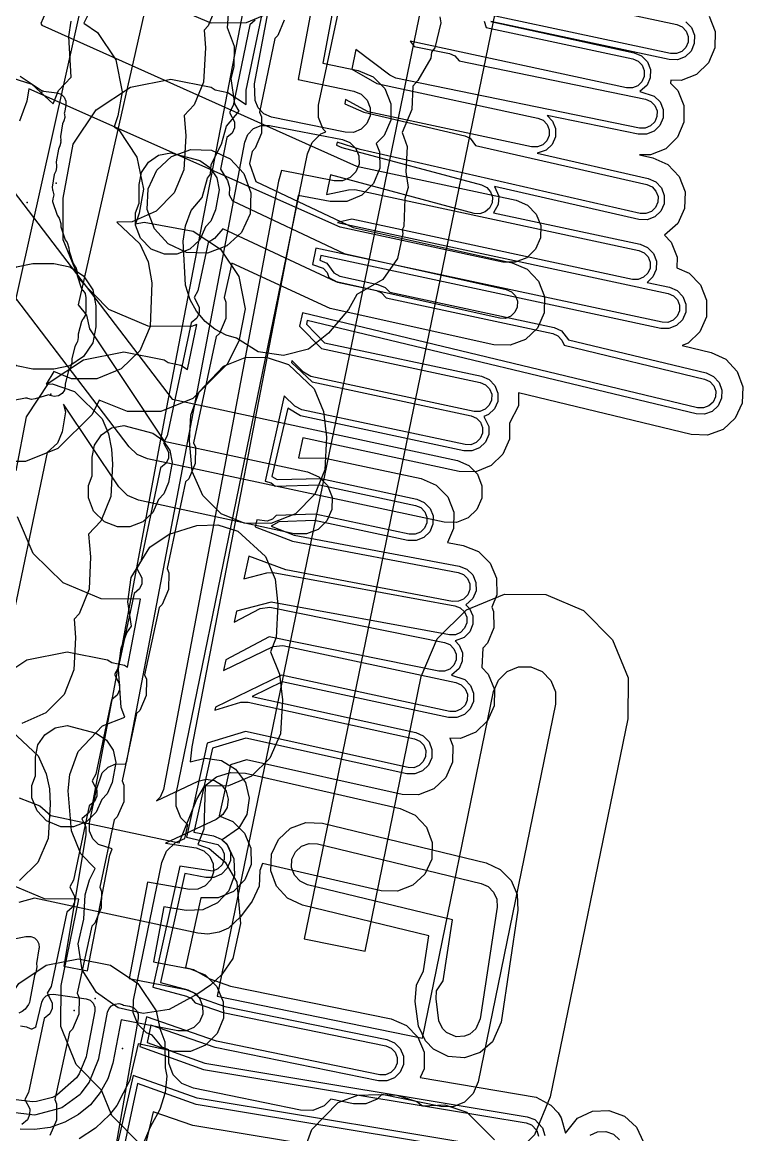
# Model space of a CAD drawing. Header units: metres. Extents: x 3158 to 3711, y 9867 to 11440.
# Drawn here: x 3373.3 to 3407.5, y 10720.9 to 10773.7 of the extents above; entities that cross this region are included whole.
import ezdxf

# ---------------------------------------------------------------- set-up
doc = ezdxf.new("R2010")
doc.units = ezdxf.units.M
for name, color, linetype in [('AI_GREENING_EXCLUSIONS', 1, 'Continuous'), ('AI_GREENING_LAWN', 82, 'Continuous'), ('AI_GREENING_REJECTED', 6, 'Continuous')]:
    doc.layers.add(name, color=color, linetype=linetype)

msp = doc.modelspace()

# ---------------------------------------------------------------- linework, layer by layer
at = {"layer": 'AI_GREENING_EXCLUSIONS'}
for points in [[(3391.779, 10794.324), (3387.534, 10771.726), (3389.206, 10771.378), (3389.924, 10771.074), (3390.471, 10770.517), (3390.764, 10769.794), (3390.757, 10769.013), (3390.452, 10768.295), (3390.065, 10767.914), (3390.231, 10767.518), (3390.235, 10766.738), (3389.94, 10766.016), (3389.391, 10765.461), (3388.671, 10765.159), (3387.891, 10765.155), (3386.371, 10765.45), (3381.321, 10739.273), (3381.236, 10738.563), (3381.956, 10738.741), (3382.728, 10738.625), (3383.396, 10738.221), (3383.859, 10737.593), (3384.047, 10736.836), (3383.93, 10736.064), (3383.527, 10735.396), (3382.765, 10734.87), (3382.982, 10734.67), (3383.31, 10733.962), (3383.341, 10733.182), (3383.072, 10732.449), (3382.543, 10731.876), (3381.834, 10731.548), (3381.054, 10731.517), (3379.989, 10731.685), (3379.503, 10729.078), (3381.233, 10728.749), (3381.955, 10728.454), (3382.51, 10727.905), (3382.812, 10727.185), (3382.815, 10726.405), (3382.52, 10725.682), (3381.971, 10725.128), (3381.251, 10724.826), (3380.471, 10724.822), (3378.768, 10725.185), (3378.366, 10723.426), (3377.761, 10722.252), (3377.418, 10721.815), (3376.749, 10721.181), (3375.978, 10720.683)], [(3390.796, 10794.606), (3386.37, 10770.946), (3389.002, 10770.399), (3389.361, 10770.247), (3389.635, 10769.969), (3389.781, 10769.607), (3389.778, 10769.217), (3389.625, 10768.858), (3389.347, 10768.584), (3388.985, 10768.438), (3388.595, 10768.441), (3385.104, 10769.167), (3384.744, 10769.319), (3384.471, 10769.597), (3384.325, 10769.959), (3384.296, 10770.741), (3388.833, 10794.776)], [(3385.294, 10782.22), (3380.1, 10755.302), (3376.595, 10736.526), (3376.457, 10736.176), (3376.105, 10735.858), (3376.284, 10735.483), (3376.294, 10735.098), (3375.24, 10728.87), (3376.377, 10728.654), (3377.426, 10734.146), (3377.544, 10734.439), (3376.893, 10734.643), (3376.615, 10734.921), (3376.465, 10735.284), (3376.467, 10735.677), (3376.789, 10737.252), (3376.789, 10737.252), (3377.072, 10738.044), (3377.348, 10738.32), (3377.709, 10738.47), (3378.18, 10738.453), (3378.239, 10738.598), (3383.827, 10767.981), (3383.975, 10768.342), (3384.25, 10768.619), (3384.609, 10768.77), (3385, 10768.772), (3388.462, 10768.1), (3388.823, 10767.953), (3389.1, 10767.678), (3389.251, 10767.318), (3389.253, 10766.928), (3389.106, 10766.567), (3388.831, 10766.29), (3388.471, 10766.139), (3388.081, 10766.137), (3385.579, 10766.632), (3385.432, 10766.13), (3379.969, 10737.258), (3379.822, 10736.897), (3379.65, 10736.722), (3381.624, 10737.649), (3382.003, 10737.742), (3382.388, 10737.684), (3382.722, 10737.482), (3382.954, 10737.168), (3383.048, 10736.79), (3382.989, 10736.404), (3382.788, 10736.07), (3382.474, 10735.838), (3380.068, 10734.709), (3381.521, 10734.48), (3381.887, 10734.346), (3382.174, 10734.081), (3382.337, 10733.727), (3382.353, 10733.337), (3382.218, 10732.971), (3381.954, 10732.684), (3381.6, 10732.52), (3381.21, 10732.505), (3379.217, 10732.863), (3378.342, 10728.281), (3381.042, 10727.767), (3381.404, 10727.62), (3381.681, 10727.345), (3381.832, 10726.985), (3381.834, 10726.595), (3381.686, 10726.234), (3381.411, 10725.957), (3381.052, 10725.806), (3380.661, 10725.804), (3377.968, 10726.327), (3377.57, 10724.265), (3377.335, 10723.53), (3376.974, 10722.869), (3376.504, 10722.297), (3375.941, 10721.825), (3375.299, 10721.462), (3374.596, 10721.222), (3373.847, 10721.116), (3373.17, 10721.14)], [(3372.084, 10756.592), (3377.382, 10780.301)], [(3380.305, 10779.625), (3375.929, 10760.256), (3376.315, 10759.772), (3376.46, 10759.123), (3380.014, 10753.784), (3386.812, 10752.326), (3387.349, 10752.094), (3387.757, 10751.674), (3387.973, 10751.13), (3387.964, 10750.545), (3387.732, 10750.007), (3387.312, 10749.6), (3386.768, 10749.384), (3386.183, 10749.393), (3378.789, 10750.979), (3378.26, 10751.205), (3377.855, 10751.614), (3375.237, 10755.546), (3375.325, 10755.176), (3375.172, 10754.227), (3374.942, 10753.689), (3374.45, 10753.249), (3370.613, 10734.901)], [(3393.13, 10778.951), (3382.519, 10727.444), (3392.264, 10725.447), (3395.638, 10741.91), (3395.865, 10742.45), (3396.281, 10742.861), (3396.823, 10743.082), (3397.409, 10743.078), (3397.948, 10742.851), (3398.36, 10742.435), (3398.58, 10741.893), (3398.577, 10741.308), (3394.902, 10723.375), (3394.674, 10722.836), (3394.258, 10722.424), (3393.716, 10722.203), (3393.131, 10722.207), (3390.336, 10722.78), (3390.113, 10722.559), (3389.571, 10722.339), (3388.985, 10722.342), (3387.915, 10722.561), (3387.597, 10722.248), (3387.055, 10722.027), (3386.47, 10722.031), (3381.392, 10723.074), (3380.853, 10723.302), (3380.441, 10723.718), (3380.221, 10724.26), (3380.235, 10724.896), (3379.906, 10725.034), (3379.436, 10725.596), (3379.436, 10725.596), (3379.172, 10725.707), (3378.761, 10726.124), (3378.541, 10726.666), (3378.545, 10727.252), (3379.896, 10733.796), (3380.124, 10734.335), (3380.541, 10734.746), (3380.994, 10734.93), (3381.128, 10735.582), (3380.797, 10735.916), (3380.576, 10736.458), (3380.579, 10737.043), (3386.802, 10767.421), (3387.03, 10767.961), (3387.447, 10768.372), (3387.675, 10768.464), (3387.544, 10768.598), (3387.325, 10769.14), (3387.33, 10769.726), (3389.277, 10778.838)], [(3372.984, 10752.375), (3373.469, 10754.94), (3374.552, 10756.562), (3376.175, 10757.646), (3378.088, 10758.027), (3380.001, 10757.646), (3380.201, 10757.513), (3380.803, 10757.393), (3381.119, 10757.183), (3381.558, 10759.316), (3381.303, 10759.226), (3379.246, 10759.242), (3377.377, 10760.04), (3375.983, 10761.454), (3375.212, 10763.338), (3375.212, 10765.317), (3375.697, 10767.882), (3376.781, 10769.504), (3378.403, 10770.588), (3380.316, 10770.968), (3382.23, 10770.588), (3382.429, 10770.455), (3383.032, 10770.335), (3383.898, 10769.756), (3383.904, 10770.438), (3385.459, 10777.915)], [(3396.348, 10777.238), (3386.652, 10730.17), (3389.538, 10729.578), (3392.209, 10742.613), (3392.966, 10744.411), (3394.354, 10745.782), (3396.161, 10746.518), (3398.111, 10746.507), (3399.909, 10745.75), (3401.281, 10744.363), (3402.017, 10742.556), (3402.006, 10740.605), (3398.33, 10722.672), (3397.573, 10720.874), (3396.186, 10719.503)], [(3391.769, 10776.248), (3404.332, 10773.553), (3404.583, 10773.444), (3404.773, 10773.248), (3404.874, 10772.995), (3404.87, 10772.722), (3404.761, 10772.471), (3404.565, 10772.281), (3404.312, 10772.18), (3404.039, 10772.184), (3391.431, 10774.888)], [(3376.53, 10774.286), (3376.2, 10773.617), (3376.849, 10773.184), (3377.716, 10771.886), (3378.02, 10770.355), (3377.815, 10769.23), (3377.637, 10768.707), (3377.85, 10768.564), (3378.717, 10767.267), (3379.022, 10765.736), (3378.817, 10764.611), (3378.641, 10764.091), (3379.059, 10764.174), (3381.384, 10763.758), (3382.681, 10762.891), (3383.548, 10761.593), (3383.853, 10760.062), (3383.548, 10758.531), (3383.004, 10757.435), (3381.37, 10755.811), (3379.847, 10755.191), (3378.264, 10755.191), (3376.916, 10755.738), (3376.59, 10755.057), (3374.956, 10753.434), (3373.434, 10752.814), (3371.85, 10752.814)], [(3385.343, 10774.241), (3383.898, 10773.636), (3382.237, 10773.621), (3380.651, 10774.284)], [(3393.091, 10773.914), (3393.138, 10773.63), (3392.843, 10772.446), (3392.693, 10772.249), (3392.659, 10771.956), (3392.048, 10770.9), (3391.802, 10770.625), (3391.756, 10769.531), (3391.296, 10768.438), (3391.545, 10767.765), (3391.479, 10766.566), (3391.577, 10765.826), (3391.428, 10765.303), (3391.383, 10763.976), (3391.296, 10763.809), (3391.331, 10763.641), (3391.083, 10762.447), (3390.38, 10761.45), (3389.145, 10760.747), (3388.753, 10760.039), (3387.808, 10758.911), (3386.85, 10758.155), (3385.671, 10757.843), (3384.465, 10758.026), (3383.433, 10758.672), (3382.956, 10758.813), (3382.413, 10759.099), (3381.96, 10759.459), (3381.536, 10759.954), (3381.238, 10760.487), (3381.021, 10761.186), (3380.906, 10763.276), (3380.906, 10763.276), (3381.023, 10764.003), (3381.284, 10764.727), (3381.806, 10765.346), (3382.058, 10766.273), (3382.204, 10766.456), (3382.231, 10766.909), (3382.723, 10767.882), (3382.972, 10768.73), (3383.566, 10769.444), (3383.355, 10769.786), (3383.179, 10770.993), (3383.33, 10771.548), (3383.342, 10772.507), (3383.01, 10773.395), (3383.094, 10774.499)], [(3372.777, 10771.024), (3373.725, 10770.723), (3374.748, 10769.8), (3374.998, 10770.429), (3375.595, 10771.058), (3375.48, 10772.994), (3375.597, 10773.721)], [(3374.379, 10774.116), (3374.155, 10773.612), (3374.208, 10773.52), (3389.135, 10766.84), (3396.713, 10765.215), (3397.25, 10764.983), (3397.658, 10764.563), (3397.874, 10764.019), (3397.865, 10763.434), (3397.633, 10762.896), (3397.213, 10762.489), (3396.669, 10762.273), (3396.084, 10762.282), (3388.351, 10763.94), (3373.589, 10770.51), (3373.489, 10769.919), (3373.143, 10768.966)], [(3382.286, 10773.959), (3382.093, 10773.496), (3381.911, 10773.292), (3381.974, 10772.449), (3381.88, 10770.823), (3381.427, 10769.739), (3380.951, 10769.242), (3381.036, 10768.282), (3380.942, 10766.656), (3380.489, 10765.572), (3379.634, 10764.695), (3378.483, 10764.197), (3377.766, 10764.18), (3378.86, 10763.144), (3379.246, 10762.288), (3379.428, 10761.299), (3379.346, 10759.226), (3378.848, 10758.075), (3377.971, 10757.22), (3376.806, 10756.75), (3375.618, 10756.75), (3374.77, 10757.088), (3374.412, 10756.491), (3374.698, 10756.499), (3375.748, 10756.147), (3377.058, 10754.842), (3377.358, 10754.133), (3377.513, 10753.413), (3377.552, 10752.696), (3377.475, 10751.152), (3377.005, 10749.986), (3376.413, 10749.373), (3376.519, 10748.299), (3376.442, 10746.755), (3375.972, 10745.589), (3375.737, 10745.332), (3375.803, 10744.473), (3375.725, 10742.928), (3375.255, 10741.763), (3374.4, 10740.886), (3373.25, 10740.388)], [(3384.325, 10773.763), (3384.065, 10773.543), (3383.288, 10769.707), (3383.112, 10769.385), (3383.348, 10768.933), (3383.347, 10768.66), (3383.241, 10768.408), (3382.981, 10768.188), (3382.679, 10766.698), (3383.006, 10766.152), (3383.101, 10765.828), (3383.087, 10765.479), (3383.256, 10765.19), (3388.547, 10762.694), (3396.232, 10760.986), (3396.482, 10760.876), (3396.67, 10760.678), (3396.769, 10760.424), (3396.763, 10760.15), (3396.653, 10759.901), (3396.456, 10759.712), (3396.201, 10759.613), (3395.928, 10759.619), (3388.167, 10761.344), (3382.783, 10763.865), (3382.399, 10763.402), (3382.094, 10763.213), (3381.611, 10760.924), (3381.432, 10760.603), (3381.663, 10760.149), (3381.66, 10759.876), (3381.553, 10759.625), (3381.29, 10759.407), (3380.156, 10754.034), (3379.976, 10753.713), (3380.208, 10753.259), (3380.205, 10752.986), (3380.098, 10752.735), (3379.835, 10752.518), (3378.896, 10748.069), (3378.717, 10747.748), (3378.949, 10747.295), (3378.945, 10747.022), (3378.838, 10746.77), (3378.576, 10746.553), (3377.831, 10743.03), (3377.652, 10742.709), (3377.884, 10742.255), (3377.881, 10741.982), (3377.774, 10741.731), (3377.511, 10741.513), (3376.767, 10737.99), (3376.588, 10737.669), (3376.82, 10737.215), (3376.817, 10736.942), (3376.709, 10736.691), (3376.447, 10736.473), (3375.703, 10732.95), (3375.524, 10732.629), (3375.756, 10732.176), (3375.752, 10731.903), (3375.645, 10731.652), (3375.383, 10731.434), (3374.638, 10727.911), (3374.459, 10727.59), (3374.691, 10727.136), (3374.688, 10726.863), (3374.581, 10726.612), (3374.318, 10726.394), (3373.574, 10722.871), (3373.395, 10722.55), (3373.627, 10722.096), (3373.624, 10721.823), (3373.516, 10721.572), (3373.254, 10721.355)], [(3385.705, 10773.757), (3385.404, 10773.037), (3385.26, 10772.894), (3384.538, 10769.391), (3384.624, 10769.182), (3384.621, 10768.402), (3384.32, 10767.682), (3384.176, 10767.539), (3384.06, 10766.965), (3384.364, 10766.105), (3388.971, 10763.932), (3396.514, 10762.255), (3397.228, 10761.94), (3397.767, 10761.376), (3398.05, 10760.649), (3398.032, 10759.868), (3397.717, 10759.154), (3397.153, 10758.615), (3396.426, 10758.333), (3395.646, 10758.35), (3387.885, 10760.075), (3383.214, 10762.225), (3382.858, 10760.597), (3382.941, 10760.388), (3382.932, 10759.608), (3382.625, 10758.89), (3382.48, 10758.748), (3381.402, 10753.707), (3381.486, 10753.498), (3381.477, 10752.718), (3381.17, 10752), (3381.025, 10751.858), (3380.143, 10747.742), (3380.227, 10747.533), (3380.217, 10746.753), (3379.91, 10746.035), (3379.765, 10745.894), (3379.078, 10742.703), (3379.162, 10742.494), (3379.153, 10741.713), (3378.846, 10740.996), (3378.701, 10740.854), (3378.014, 10737.663), (3378.098, 10737.454), (3378.089, 10736.674), (3377.782, 10735.956), (3377.636, 10735.814), (3376.95, 10732.623), (3377.033, 10732.414), (3377.024, 10731.634), (3376.717, 10730.917), (3376.572, 10730.775), (3375.885, 10727.584), (3375.969, 10727.375), (3375.96, 10726.594), (3375.653, 10725.877), (3375.508, 10725.735), (3374.821, 10722.544), (3374.905, 10722.335), (3374.896, 10721.555), (3374.589, 10720.837)], [(3395.185, 10773.71), (3395.289, 10773.419), (3402.243, 10771.927), (3402.493, 10771.819), (3402.684, 10771.623), (3402.784, 10771.369), (3402.78, 10771.096), (3402.672, 10770.845), (3402.476, 10770.655), (3402.222, 10770.554), (3401.949, 10770.558), (3391.676, 10772.762), (3391.862, 10772.515), (3393.546, 10772.175), (3393.798, 10772.07), (3394.011, 10771.827), (3402.845, 10770.017), (3403.097, 10769.911), (3403.289, 10769.716), (3403.392, 10769.463), (3403.39, 10769.19), (3403.284, 10768.939), (3403.09, 10768.747), (3402.837, 10768.644), (3402.564, 10768.645), (3390.993, 10771.017), (3390.709, 10771.146), (3389.095, 10772.377), (3388.908, 10771.443), (3390.093, 10770.759), (3397.737, 10769.119), (3397.988, 10769.011), (3398.178, 10768.815), (3398.279, 10768.561), (3398.275, 10768.288), (3398.167, 10768.037), (3397.971, 10767.847), (3397.717, 10767.746), (3397.444, 10767.75), (3389.691, 10769.413), (3388.618, 10769.994), (3388.578, 10769.792), (3389.487, 10769.396), (3394.28, 10768.277), (3394.529, 10768.164), (3394.772, 10767.815), (3402.907, 10765.959), (3403.157, 10765.847), (3403.344, 10765.649), (3403.442, 10765.394), (3403.434, 10765.121), (3403.322, 10764.871), (3403.124, 10764.684), (3402.869, 10764.586), (3402.596, 10764.594), (3389.312, 10767.625), (3388.214, 10767.976), (3388.185, 10767.831), (3388.438, 10767.718), (3395.072, 10765.949), (3395.317, 10765.828), (3395.497, 10765.623), (3395.585, 10765.365), (3395.568, 10765.092), (3395.447, 10764.847), (3395.242, 10764.667), (3394.983, 10764.579), (3394.711, 10764.596), (3387.903, 10766.424), (3387.715, 10765.483), (3388.759, 10765.719), (3389.06, 10765.721), (3402.525, 10762.833), (3402.776, 10762.724), (3402.966, 10762.528), (3403.066, 10762.275), (3403.062, 10762.001), (3402.954, 10761.751), (3402.758, 10761.56), (3402.504, 10761.46), (3402.231, 10761.464), (3388.917, 10764.32), (3388.227, 10764.164), (3403.926, 10760.797), (3404.176, 10760.688), (3404.366, 10760.492), (3404.467, 10760.238), (3404.463, 10759.965), (3404.355, 10759.715), (3404.159, 10759.524), (3403.905, 10759.424), (3403.632, 10759.428), (3387.208, 10762.951), (3387.05, 10762.161), (3387.55, 10761.988), (3387.735, 10761.787), (3387.82, 10761.558), (3388.237, 10761.328), (3390.076, 10760.934), (3390.327, 10760.826), (3390.535, 10760.586), (3398.442, 10758.889), (3398.693, 10758.781), (3398.883, 10758.585), (3398.98, 10758.343), (3405.649, 10756.733), (3405.897, 10756.618), (3406.082, 10756.417), (3406.176, 10756.161), (3406.165, 10755.888), (3406.05, 10755.64), (3405.849, 10755.455), (3405.593, 10755.361), (3405.32, 10755.372), (3386.567, 10759.871), (3386.428, 10759.238), (3387.47, 10758.185), (3395.005, 10756.569), (3395.256, 10756.46), (3395.446, 10756.264), (3395.547, 10756.01), (3395.543, 10755.737), (3395.434, 10755.487), (3395.238, 10755.296), (3394.985, 10755.196), (3394.711, 10755.2), (3386.973, 10756.86), (3386.622, 10757.052), (3386.069, 10757.611), (3386.048, 10757.52), (3387.028, 10756.607), (3394.577, 10754.988), (3394.828, 10754.88), (3395.018, 10754.684), (3395.119, 10754.43), (3395.115, 10754.157), (3395.007, 10753.906), (3394.811, 10753.716), (3394.557, 10753.615), (3394.284, 10753.619), (3386.545, 10755.279), (3386.215, 10755.451), (3385.698, 10755.933), (3384.804, 10751.88), (3385.081, 10751.807), (3385.272, 10751.655), (3387.377, 10751.715), (3391.93, 10750.739), (3392.181, 10750.631), (3392.371, 10750.435), (3392.472, 10750.181), (3392.467, 10749.908), (3392.359, 10749.657), (3392.163, 10749.467), (3391.909, 10749.366), (3391.636, 10749.37), (3387.17, 10750.328), (3385.327, 10750.256), (3385.148, 10750.089), (3384.892, 10749.994), (3384.401, 10750.055), (3384.326, 10749.715), (3386.097, 10749.04), (3393.953, 10747.558), (3394.206, 10747.456), (3394.401, 10747.265), (3394.508, 10747.013), (3394.511, 10746.74), (3394.409, 10746.487), (3394.218, 10746.292), (3393.966, 10746.185), (3393.693, 10746.182), (3385.777, 10747.676), (3384.021, 10748.333), (3383.783, 10747.251), (3384.877, 10747.539), (3385.181, 10747.55), (3393.803, 10745.971), (3394.057, 10745.871), (3394.253, 10745.68), (3394.361, 10745.43), (3394.365, 10745.157), (3394.265, 10744.903), (3394.074, 10744.707), (3393.824, 10744.598), (3393.551, 10744.594), (3385.082, 10746.145), (3383.444, 10745.714), (3383.329, 10745.196), (3384.561, 10745.848), (3385.028, 10745.915), (3393.312, 10744.236), (3393.564, 10744.131), (3393.757, 10743.937), (3393.86, 10743.684), (3393.859, 10743.411), (3393.754, 10743.159), (3393.56, 10742.967), (3393.307, 10742.863), (3393.034, 10742.864), (3384.995, 10744.494), (3382.934, 10743.402), (3382.824, 10742.906), (3385.179, 10744.041), (3385.63, 10744.095), (3393.854, 10742.332), (3394.104, 10742.224), (3394.295, 10742.028), (3394.395, 10741.774), (3394.391, 10741.501), (3394.283, 10741.25), (3394.087, 10741.06), (3393.833, 10740.959), (3393.56, 10740.963), (3385.571, 10742.676), (3382.44, 10741.167), (3382.409, 10741.026), (3383.644, 10741.394), (3383.995, 10741.406), (3391.882, 10739.661), (3392.132, 10739.551), (3392.321, 10739.354), (3392.42, 10739.1), (3392.414, 10738.826), (3392.304, 10738.576), (3392.107, 10738.387), (3391.852, 10738.288), (3391.579, 10738.294), (3383.87, 10740), (3382.051, 10739.459), (3381.059, 10734.991), (3382.552, 10734.651), (3382.747, 10734.459), (3382.853, 10734.207), (3382.855, 10733.934), (3382.752, 10733.681), (3382.56, 10733.487), (3382.309, 10733.38), (3380.755, 10733.624), (3379.477, 10727.877), (3381.059, 10727.455), (3381.304, 10727.334), (3381.476, 10727.138), (3382.812, 10726.672), (3390.519, 10725.092), (3390.771, 10724.986), (3390.963, 10724.792), (3391.066, 10724.539), (3391.065, 10724.266), (3390.959, 10724.014), (3390.764, 10723.822), (3390.511, 10723.719), (3390.238, 10723.721), (3382.485, 10725.31), (3379.163, 10726.463), (3378.851, 10725.063), (3381.868, 10723.97), (3397.184, 10721.431), (3397.44, 10721.334), (3397.69, 10721.066), (3397.767, 10720.804)], [(3404.753, 10773.691), (3405.025, 10773.411), (3405.169, 10773.049), (3405.163, 10772.659), (3405.008, 10772.3), (3404.728, 10772.029), (3404.366, 10771.885), (3403.976, 10771.891), (3395.504, 10773.708), (3402.305, 10772.22), (3402.664, 10772.066), (3402.935, 10771.786), (3403.079, 10771.423), (3403.073, 10771.033), (3402.919, 10770.675), (3402.576, 10770.378), (3403.265, 10770.159), (3403.539, 10769.882), (3403.687, 10769.52), (3403.684, 10769.13), (3403.533, 10768.771), (3403.255, 10768.496), (3402.894, 10768.349), (3402.504, 10768.351), (3398.178, 10769.238), (3398.43, 10768.978), (3398.574, 10768.615), (3398.568, 10768.225), (3398.414, 10767.867), (3398.134, 10767.595), (3397.712, 10767.452), (3402.974, 10766.251), (3403.33, 10766.092), (3403.598, 10765.808), (3403.737, 10765.444), (3403.726, 10765.054), (3403.567, 10764.698), (3403.284, 10764.43), (3402.919, 10764.291), (3402.529, 10764.301), (3395.676, 10765.865), (3395.883, 10765.404), (3395.858, 10765.015), (3395.632, 10764.618), (3402.588, 10763.126), (3402.946, 10762.971), (3403.218, 10762.691), (3403.362, 10762.329), (3403.356, 10761.939), (3403.201, 10761.58), (3402.93, 10761.317), (3403.988, 10761.09), (3404.347, 10760.935), (3404.618, 10760.655), (3404.762, 10760.293), (3404.756, 10759.902), (3404.602, 10759.544), (3404.322, 10759.272), (3403.959, 10759.129), (3403.569, 10759.134), (3387.442, 10762.594), (3387.399, 10762.38), (3387.725, 10762.231), (3388.055, 10761.771), (3388.343, 10761.612), (3390.139, 10761.227), (3390.497, 10761.073), (3390.708, 10760.855), (3398.505, 10759.183), (3398.864, 10759.028), (3399.194, 10758.6), (3405.719, 10757.024), (3406.073, 10756.861), (3406.338, 10756.574), (3406.472, 10756.207), (3406.456, 10755.818), (3406.293, 10755.463), (3406.006, 10755.199), (3405.64, 10755.064), (3405.25, 10755.08), (3386.794, 10759.508), (3386.756, 10759.333), (3387.621, 10758.459), (3395.068, 10756.862), (3395.426, 10756.707), (3395.698, 10756.427), (3395.842, 10756.065), (3395.836, 10755.674), (3395.681, 10755.316), (3395.401, 10755.045), (3395.168, 10754.952), (3395.414, 10754.484), (3395.408, 10754.094), (3395.254, 10753.735), (3394.974, 10753.464), (3394.611, 10753.32), (3394.221, 10753.326), (3386.482, 10754.986), (3385.878, 10755.355), (3385.116, 10752.103), (3385.363, 10751.959), (3387.44, 10752.009), (3391.993, 10751.032), (3392.351, 10750.877), (3392.623, 10750.597), (3392.767, 10750.235), (3392.761, 10749.845), (3392.606, 10749.486), (3392.326, 10749.215), (3391.963, 10749.071), (3391.573, 10749.077), (3387.144, 10750.027), (3385.441, 10749.96), (3385.079, 10749.749), (3386.179, 10749.33), (3394.009, 10747.853), (3394.37, 10747.707), (3394.649, 10747.434), (3394.802, 10747.075), (3394.806, 10746.685), (3394.66, 10746.323), (3394.327, 10746.019), (3394.5, 10745.851), (3394.654, 10745.493), (3394.66, 10745.103), (3394.517, 10744.74), (3394.245, 10744.46), (3393.807, 10744.304), (3394.007, 10744.103), (3394.155, 10743.741), (3394.153, 10743.351), (3394.003, 10742.991), (3393.645, 10742.683), (3394.275, 10742.47), (3394.547, 10742.19), (3394.691, 10741.828), (3394.685, 10741.438), (3394.53, 10741.079), (3394.25, 10740.808), (3393.887, 10740.664), (3393.497, 10740.67), (3385.609, 10742.361), (3384.181, 10741.673), (3391.946, 10739.954), (3392.304, 10739.797), (3392.574, 10739.515), (3392.715, 10739.152), (3392.707, 10738.762), (3392.55, 10738.404), (3392.268, 10738.135), (3391.904, 10737.993), (3391.514, 10738.001), (3383.881, 10739.691), (3382.308, 10739.222), (3381.419, 10735.227), (3382.355, 10735.048), (3382.717, 10734.901), (3382.995, 10734.627), (3383.147, 10734.268), (3383.149, 10733.878), (3383.003, 10733.516), (3382.729, 10733.238), (3382.369, 10733.086), (3381.979, 10733.084), (3380.985, 10733.274), (3379.833, 10728.093), (3381.136, 10727.745), (3381.486, 10727.572), (3381.639, 10727.399), (3382.892, 10726.962), (3390.58, 10725.386), (3390.939, 10725.234), (3391.213, 10724.957), (3391.361, 10724.596), (3391.358, 10724.205), (3391.207, 10723.846), (3390.93, 10723.572), (3390.568, 10723.424), (3390.178, 10723.427), (3382.425, 10725.016), (3379.382, 10726.068), (3379.202, 10725.255), (3381.944, 10724.262), (3397.234, 10721.727), (3397.599, 10721.589), (3397.955, 10721.205), (3398.066, 10720.831)], [(3405.865, 10773.954), (3406.153, 10773.229), (3406.141, 10772.449), (3405.831, 10771.732), (3405.272, 10771.189), (3404.546, 10770.901), (3404.053, 10770.909), (3404.032, 10770.778), (3404.374, 10770.432), (3404.668, 10769.71), (3404.664, 10768.929), (3404.361, 10768.21), (3403.806, 10767.662), (3403.083, 10767.367), (3402.566, 10767.37), (3403.196, 10767.226), (3403.909, 10766.908), (3404.445, 10766.341), (3404.723, 10765.612), (3404.701, 10764.831), (3404.383, 10764.119), (3403.745, 10763.556), (3404.057, 10763.234), (3404.345, 10762.509), (3404.338, 10762.007), (3404.915, 10761.758), (3405.458, 10761.198), (3405.746, 10760.473), (3405.734, 10759.693), (3405.425, 10758.976), (3404.865, 10758.433), (3404.593, 10758.325), (3405.954, 10757.996), (3406.662, 10757.669), (3407.191, 10757.095), (3407.46, 10756.363), (3407.429, 10755.583), (3407.101, 10754.875), (3406.527, 10754.346), (3405.795, 10754.077), (3405.015, 10754.108), (3396.823, 10756.082), (3396.814, 10755.465), (3396.397, 10754.644), (3396.386, 10753.884), (3396.077, 10753.168), (3395.517, 10752.624), (3394.791, 10752.336), (3394.011, 10752.348), (3386.59, 10753.94), (3386.382, 10752.999), (3387.65, 10752.986), (3392.202, 10752.01), (3392.919, 10751.701), (3393.462, 10751.141), (3393.75, 10750.415), (3393.739, 10749.635), (3393.454, 10748.975), (3394.194, 10748.835), (3394.918, 10748.544), (3395.475, 10747.998), (3395.781, 10747.28), (3395.788, 10746.499), (3395.547, 10745.9), (3395.632, 10745.703), (3395.644, 10744.922), (3395.356, 10744.197), (3395.126, 10743.959), (3395.087, 10743.042), (3395.386, 10742.734), (3395.674, 10742.008), (3395.663, 10741.228), (3395.353, 10740.512), (3394.793, 10739.968), (3394.068, 10739.68), (3393.559, 10739.688), (3393.7, 10739.326), (3393.683, 10738.546), (3393.369, 10737.831), (3392.806, 10737.291), (3392.078, 10737.008), (3391.298, 10737.025), (3383.918, 10738.658), (3383.156, 10738.431), (3382.616, 10736.001), (3383.267, 10735.737), (3383.822, 10735.189), (3384.126, 10734.47), (3384.132, 10733.689), (3383.838, 10732.966), (3383.29, 10732.411), (3382.571, 10732.107), (3381.75, 10732.109), (3381.017, 10728.812), (3381.394, 10728.711), (3382.179, 10728.269), (3383.158, 10727.928), (3390.78, 10726.366), (3391.5, 10726.063), (3392.048, 10725.508), (3392.343, 10724.785), (3392.338, 10724.005), (3392.16, 10723.581), (3397.664, 10722.65), (3398.35, 10722.277), (3398.696, 10721.904), (3398.84, 10721.67), (3399.054, 10720.95), (3399.627, 10721.652), (3400.334, 10721.982), (3401.113, 10722.017), (3401.847, 10721.75), (3402.422, 10721.223), (3402.752, 10720.516)], [(3372.89, 10765.597), (3380.392, 10755.771), (3393.924, 10752.868), (3394.461, 10752.636), (3394.869, 10752.216), (3395.085, 10751.672), (3395.076, 10751.087), (3394.844, 10750.55), (3394.424, 10750.142), (3393.88, 10749.926), (3393.295, 10749.935), (3379.221, 10752.954), (3378.732, 10753.153), (3378.343, 10753.51), (3371.478, 10762.502)], [(3371.869, 10742.329), (3373.491, 10743.413), (3375.405, 10743.793), (3377.318, 10743.413), (3377.517, 10743.28), (3378.12, 10743.16), (3378.265, 10743.063), (3378.892, 10746.285), (3377.018, 10746.3), (3375.212, 10747.056), (3373.798, 10748.449), (3373.049, 10750.2)], [(3372.8, 10740.014), (3374.024, 10738.855), (3374.41, 10737.999), (3374.565, 10737.28), (3374.604, 10736.563), (3374.51, 10734.937), (3374.012, 10733.786), (3373.135, 10732.931)], [(3373.126, 10736.859), (3374.111, 10736.476), (3374.637, 10736.025), (3380.712, 10734.72), (3381.557, 10736.798), (3381.925, 10737.408), (3382.484, 10737.851), (3383.162, 10738.069), (3383.874, 10738.035), (3391.2, 10736.351), (3391.912, 10736.031), (3392.447, 10735.464), (3392.724, 10734.734), (3392.701, 10733.954), (3392.381, 10733.242), (3391.814, 10732.707), (3391.084, 10732.43), (3390.304, 10732.453), (3384.674, 10733.747), (3384.549, 10733.417), (3384.514, 10732.665), (3384.183, 10731.959), (3383.629, 10731.207), (3383.052, 10730.681), (3382.609, 10730.482), (3382.076, 10730.394), (3381.598, 10730.438), (3373.85, 10732.103), (3373.104, 10731.892)], [(3378.89, 10720.404), (3377.519, 10721.792), (3377.033, 10722.987), (3375.837, 10724.201), (3375.103, 10726.008), (3375.118, 10727.959), (3375.962, 10732.051), (3374.334, 10732.067), (3372.529, 10732.822)], [(3370.724, 10720.347), (3371.028, 10721.878), (3371.499, 10722.581), (3371.499, 10722.581), (3371.699, 10723.877), (3371.699, 10725.283), (3372.24, 10726.75), (3373.108, 10728.048), (3374.405, 10728.915), (3375.936, 10729.219), (3377.467, 10728.915), (3378.764, 10728.048), (3379.631, 10726.75), (3379.797, 10725.916), (3380.041, 10725.283), (3380.057, 10724.045), (3380.13, 10723.652), (3380.057, 10722.881), (3379.808, 10722.062), (3379.336, 10721.236), (3378.761, 10719.831)], [(3396.422, 10720.138), (3381.576, 10722.599), (3378.541, 10723.687), (3377.556, 10719.417)], [(3396.144, 10719.88), (3381.526, 10722.303), (3378.738, 10723.296), (3377.775, 10718.779)], [(3386.622, 10720.027), (3387.01, 10721.125), (3388.27, 10722.404), (3389.201, 10722.754), (3389.201, 10722.754), (3390.195, 10722.78), (3391.051, 10722.745), (3391.999, 10722.445), (3392.263, 10722.239), (3393.317, 10722.288), (3394.367, 10721.936), (3395.677, 10720.631)], [(3395.219, 10719.02), (3381.363, 10721.317), (3379.493, 10721.959), (3378.827, 10719.14)], [(3400.218, 10720.846), (3400.572, 10721.011), (3400.962, 10721.028), (3401.328, 10720.895), (3401.616, 10720.632)]]:
    msp.add_lwpolyline(points, dxfattribs=at)
for points in [[(3379.256, 10767.029), (3379.742, 10767.354), (3380.316, 10767.468), (3381.692, 10767.101), (3382.179, 10766.776), (3382.504, 10766.289), (3382.618, 10765.715), (3382.447, 10764.769), (3382.22, 10764.227), (3381.969, 10763.958), (3381.699, 10763.347), (3381.23, 10762.899), (3380.61, 10762.657), (3380.017, 10762.657), (3379.397, 10762.899), (3378.885, 10763.411), (3378.643, 10764.031), (3378.643, 10764.624), (3378.816, 10765.079), (3378.816, 10765.968), (3378.931, 10766.542), (3379.256, 10767.029)], [(3382.254, 10767.588), (3383.136, 10767.179), (3383.783, 10766.48), (3384.124, 10765.563), (3384.085, 10764.577), (3383.676, 10763.695), (3382.977, 10763.048), (3382.06, 10762.707), (3381.074, 10762.746), (3380.192, 10763.155), (3379.545, 10763.854), (3379.204, 10764.771), (3379.243, 10765.757), (3379.652, 10766.639), (3380.351, 10767.286), (3381.268, 10767.627), (3382.254, 10767.588)], [(3376.182, 10761.623), (3376.616, 10760.974), (3376.768, 10760.209), (3376.768, 10759.209), (3376.616, 10758.444), (3376.182, 10757.795), (3375.533, 10757.361), (3374.768, 10757.209), (3373.768, 10757.209), (3373.003, 10757.361), (3372.354, 10757.795), (3371.92, 10758.444), (3371.768, 10759.209), (3371.768, 10760.209), (3371.92, 10760.974), (3372.354, 10761.623), (3373.003, 10762.057), (3373.768, 10762.209), (3374.768, 10762.209), (3375.533, 10762.057), (3376.182, 10761.623)], [(3384.849, 10757.778), (3385.899, 10757.426), (3387.123, 10756.268), (3387.569, 10755.192), (3387.703, 10753.976), (3387.625, 10752.431), (3387.156, 10751.266), (3386.234, 10750.344), (3385.068, 10749.874), (3383.799, 10749.89), (3382.716, 10750.344), (3381.839, 10751.199), (3381.341, 10752.349), (3381.207, 10753.803), (3381.276, 10755.025), (3381.664, 10756.122), (3382.825, 10757.344), (3383.855, 10757.752), (3384.849, 10757.778)], [(3377.027, 10754.088), (3377.514, 10754.413), (3378.088, 10754.527), (3379.464, 10754.16), (3379.951, 10753.835), (3380.276, 10753.348), (3380.39, 10752.774), (3380.218, 10751.828), (3379.991, 10751.286), (3379.741, 10751.016), (3379.47, 10750.406), (3379.001, 10749.958), (3378.382, 10749.716), (3377.788, 10749.716), (3377.169, 10749.958), (3376.657, 10750.469), (3376.415, 10751.089), (3376.415, 10751.683), (3376.588, 10752.137), (3376.588, 10753.027), (3376.702, 10753.601), (3377.027, 10754.088)], [(3375.538, 10737.963), (3375.927, 10739.06), (3377.088, 10740.282), (3378.143, 10740.69), (3377.969, 10741.149), (3377.841, 10742.967), (3377.97, 10743.965), (3378.232, 10744.69), (3378.463, 10745.002), (3378.288, 10746.162), (3378.439, 10747.317), (3379.321, 10748.753), (3380.243, 10749.366), (3381.555, 10749.789), (3382.549, 10749.816), (3383.498, 10749.516), (3384.823, 10748.305), (3385.27, 10747.23), (3385.403, 10746.013), (3385.326, 10744.468), (3385.055, 10743.78), (3385.485, 10742.733), (3385.618, 10741.517), (3385.525, 10739.89), (3385.026, 10738.74), (3384.149, 10737.885), (3383.066, 10737.431), (3381.948, 10737.415), (3381.888, 10735.369), (3381.604, 10734.649), (3382.137, 10734.447), (3382.901, 10733.81), (3383.457, 10732.853), (3383.625, 10730.89), (3383.27, 10729.242), (3382.738, 10728.469), (3382.204, 10727.963), (3381.611, 10727.557), (3380.251, 10726.822), (3379.011, 10726.618), (3377.817, 10726.894), (3376.795, 10727.619), (3376.122, 10728.695), (3375.919, 10729.935), (3376.188, 10731.103), (3376.262, 10732.251), (3376.46, 10732.96), (3376.731, 10733.507), (3376.056, 10734.204), (3375.603, 10735.287), (3375.458, 10737.187), (3375.538, 10737.963)], [(3374.344, 10739.854), (3374.831, 10740.179), (3375.405, 10740.293), (3376.781, 10739.926), (3377.267, 10739.601), (3377.592, 10739.114), (3377.707, 10738.54), (3377.535, 10737.594), (3377.308, 10737.052), (3377.057, 10736.783), (3376.787, 10736.172), (3376.318, 10735.724), (3375.698, 10735.482), (3375.105, 10735.482), (3374.422, 10735.767), (3373.974, 10736.236), (3373.731, 10736.855), (3373.731, 10737.449), (3373.905, 10737.904), (3373.905, 10738.793), (3374.019, 10739.367), (3374.344, 10739.854)], [(3387.515, 10735.65), (3395.282, 10733.768), (3395.954, 10733.466), (3396.47, 10732.941), (3396.762, 10732.264), (3396.789, 10731.528), (3395.991, 10726.216), (3395.589, 10725.281), (3394.998, 10724.772), (3394.257, 10724.527), (3393.479, 10724.585), (3392.782, 10724.937), (3392.405, 10725.324), (3392.072, 10726.03), (3391.915, 10727.196), (3391.973, 10727.974), (3392.311, 10728.646), (3392.561, 10730.312), (3386.573, 10731.763), (3385.865, 10732.091), (3385.336, 10732.665), (3385.068, 10733.398), (3385.1, 10734.178), (3385.428, 10734.886), (3386.002, 10735.414), (3386.735, 10735.683), (3387.515, 10735.65)], [(3386.889, 10734.695), (3387.279, 10734.678), (3395.046, 10732.797), (3395.382, 10732.645), (3395.641, 10732.383), (3395.786, 10732.044), (3395.8, 10731.676), (3395.002, 10726.364), (3394.801, 10725.897), (3394.506, 10725.642), (3394.255, 10725.542), (3393.865, 10725.524), (3393.398, 10725.725), (3393.209, 10725.918), (3393.043, 10726.271), (3392.907, 10727.318), (3392.936, 10727.707), (3393.252, 10728.176), (3393.686, 10731.068), (3386.808, 10732.735), (3386.454, 10732.899), (3386.19, 10733.186), (3386.056, 10733.552), (3386.072, 10733.942), (3386.236, 10734.296), (3386.523, 10734.56), (3386.889, 10734.695)]]:
    msp.add_lwpolyline(points, close=True, dxfattribs=at)
at = {"layer": 'AI_GREENING_LAWN'}
for points in [[(3373.179, 10771.102), (3374.178, 10770.435), (3374.283, 10770.396), (3374.92, 10770.313), (3375.114, 10770.245), (3375.264, 10770.105), (3375.345, 10769.916), (3375.344, 10769.71), (3375.273, 10769.385), (3375.27, 10769.349), (3375.28, 10769.31), (3375.29, 10769.144), (3375.247, 10768.985), (3375.183, 10768.846), (3375.082, 10768.238), (3375.098, 10768.056), (3375.091, 10768.055), (3375.102, 10767.979), (3375.056, 10767.795), (3374.987, 10767.645), (3374.887, 10767.036), (3374.902, 10766.854), (3374.895, 10766.854), (3374.906, 10766.778), (3374.861, 10766.593), (3374.791, 10766.443), (3374.693, 10765.845), (3374.71, 10765.707), (3374.727, 10765.669), (3374.769, 10765.474), (3374.732, 10765.278), (3374.718, 10765.244), (3374.709, 10765.202), (3374.715, 10765.161), (3374.93, 10764.503), (3375.02, 10764.368), (3375.104, 10764.115), (3375.112, 10763.954), (3375.314, 10763.347), (3375.404, 10763.213), (3375.488, 10762.959), (3375.496, 10762.799), (3375.69, 10762.213), (3375.788, 10762.059), (3375.782, 10762.056), (3375.827, 10761.993), (3375.872, 10761.809), (3375.88, 10761.644), (3376.074, 10761.058), (3376.138, 10760.956), (3376.141, 10760.954), (3376.258, 10760.786), (3376.298, 10760.587), (3376.294, 10759.925), (3376.259, 10759.744), (3376.16, 10759.588), (3376.142, 10759.568), (3376.084, 10759.463), (3375.929, 10758.866), (3375.932, 10758.7), (3375.899, 10758.513), (3375.858, 10758.448), (3375.864, 10758.445), (3375.776, 10758.285), (3375.621, 10757.688), (3375.624, 10757.528), (3375.556, 10757.268), (3375.475, 10757.129), (3375.313, 10756.51), (3375.315, 10756.408), (3375.277, 10756.209), (3375.163, 10756.041), (3374.992, 10755.932), (3374.792, 10755.901), (3374.595, 10755.951), (3374.565, 10755.966), (3374.522, 10755.977), (3374.478, 10755.972), (3373.881, 10755.789), (3373.709, 10755.767), (3373.539, 10755.806), (3373.505, 10755.821), (3373.469, 10755.83), (3373.433, 10755.828), (3372.862, 10755.71)], [(3372.889, 10730.161), (3373.446, 10730.281), (3373.657, 10730.281), (3373.682, 10730.276), (3373.847, 10730.208), (3373.977, 10730.086), (3374.057, 10729.926), (3374.075, 10729.748), (3374.059, 10729.688), (3374.061, 10729.687), (3373.945, 10728.998), (3373.962, 10728.839), (3373.916, 10728.573), (3373.848, 10728.43), (3373.637, 10727.236), (3373.612, 10727.145), (3373.575, 10727.047), (3373.406, 10726.824), (3373.276, 10726.727), (3373.107, 10726.646)], [(3373.195, 10726.033), (3373.471, 10725.987), (3373.643, 10725.905), (3373.693, 10725.893), (3373.742, 10725.903), (3373.876, 10725.964), (3373.918, 10725.996), (3373.941, 10726.043), (3373.941, 10726.043), (3374.207, 10727.161), (3374.281, 10727.33), (3374.412, 10727.459), (3374.58, 10727.533), (3374.764, 10727.541), (3376.302, 10727.321), (3376.491, 10727.254), (3376.638, 10727.117), (3376.72, 10726.933), (3376.722, 10726.732), (3376.327, 10724.663), (3376.301, 10724.573), (3375.978, 10723.761), (3375.844, 10723.57), (3374.913, 10722.751), (3374.71, 10722.643), (3373.947, 10722.441), (3373.758, 10722.429), (3363.933, 10723.636)], [(3363.708, 10723.067), (3373.847, 10721.823), (3373.941, 10721.829), (3375.063, 10722.131), (3375.145, 10722.17), (3376.015, 10722.803), (3376.063, 10722.85), (3376.417, 10723.296), (3376.453, 10723.358), (3376.889, 10724.439), (3376.903, 10724.486), (3377.325, 10726.689), (3377.391, 10726.859), (3377.514, 10726.994), (3377.677, 10727.075), (3377.858, 10727.093), (3378.034, 10727.045), (3378.085, 10727.02), (3378.365, 10726.972), (3378.547, 10726.902), (3378.689, 10726.767), (3378.768, 10726.588), (3378.773, 10726.393), (3377.524, 10719.262)]]:
    msp.add_lwpolyline(points, dxfattribs=at)
at = {"layer": 'AI_GREENING_REJECTED'}
for p in [(3374.21, 10770.34), (3374.88, 10766.03), (3373.5, 10765.11), (3374.63, 10756.02), (3376.73, 10727.33), (3375.74, 10726.77), (3378.03, 10724.97)]:
    msp.add_point(p, dxfattribs=at)

doc.saveas('drawing.dxf')
